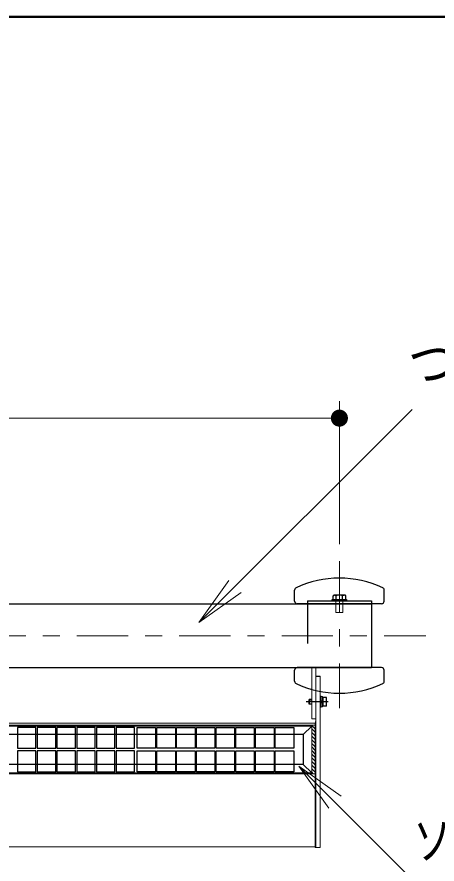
# Model space of a CAD drawing. Units: millimetres on the paper, scale 1:20. Extents: x -365 to 0, y 0 to 257.
# Drawn here: x -233.19 to -208.57, y 207.34 to 257 of the extents above; entities that cross this region are included whole.
import ezdxf

# ---------------------------------------------------------------- set-up
doc = ezdxf.new("R2010")
doc.units = ezdxf.units.MM
doc.linetypes.add('USER1', pattern=[4.5, 2.5, -2])
doc.linetypes.add('USER2', pattern=[6, 3, -1, 1, -1])
doc.layers.add('1_20', color=4, linetype='Continuous', lineweight=25)
doc.layers.add('NAKAMURA図枠', color=7, linetype='Continuous', lineweight=13)
doc.styles.add('ＭＳ ゴシック', font='')
doc.styles.get('ＭＳ ゴシック').set_extended_font_data('MS Gothic')

# ---------------------------------------------------------------- blocks, each defined once
blk = doc.blocks.new('filled_dot')
at = {"color": 0, "linetype": 'Continuous', "lineweight": -2, "const_width": 1.25}
blk.add_lwpolyline([(-0.625, 0, 1), (0.625, 0, 1)], format="xyb", close=True, dxfattribs=at)
blk = doc.blocks.new('open_arrow')
at = {"color": 0, "linetype": 'Continuous', "lineweight": -2}
blk.add_lwpolyline([(7.5, 1.25), (0, 0), (7.5, -1.25)], dxfattribs=at)

msp = doc.modelspace()

# ---------------------------------------------------------------- linework, layer by layer
at = {"layer": '1_20', "color": 7, "lineweight": 13}
for p, q in [((-214.289, 226.098), (-214.289, 234.481)), ((-222.528, 221.495), (-210.028, 233.994)), ((-303.539, 233.481), (-214.289, 233.481)), ((-215.913, 218.851), (-215.913, 215.851)), ((-215.663, 218.851), (-215.663, 215.851)), ((-215.663, 218.351), (-215.663, 208.301)), ((-215.413, 208.301), (-215.413, 218.351)), ((-215.413, 217.176), (-215.413, 216.526)), ((-215.363, 217.176), (-215.413, 217.176)), ((-215.363, 217.176), (-215.363, 216.526)), ((-215.288, 217.156), (-215.363, 217.156)), ((-215.288, 216.546), (-215.288, 217.156)), ((-215.249, 217.113), (-215.288, 217.113)), ((-215.249, 216.588), (-215.249, 217.113)), ((-216.038, 217.001), (-216.089, 216.951)), ((-216.089, 216.751), (-216.089, 216.951)), ((-216.038, 216.701), (-216.089, 216.751)), ((-216.038, 216.701), (-216.038, 217.001)), ((-216.038, 217.001), (-215.913, 217.001)), ((-216.038, 216.701), (-215.913, 216.701)), ((-215.363, 216.851), (-215.288, 216.926)), ((-215.288, 216.851), (-215.363, 216.776)), ((-215.363, 216.546), (-215.288, 216.546)), ((-215.249, 216.588), (-215.288, 216.588)), ((-215.413, 216.526), (-215.363, 216.526)), ((-215.714, 215.601), (-257.613, 215.601)), ((-215.663, 215.851), (-215.913, 215.851)), ((-215.714, 215.601), (-215.714, 208.301)), ((-215.714, 215.476), (-257.613, 215.476)), ((-215.913, 215.426), (-236.513, 215.426)), ((-215.913, 212.676), (-215.913, 215.426)), ((-216.667, 213.085), (-209.527, 205.945)), ((-215.714, 212.626), (-257.613, 212.626)), ((-236.513, 212.676), (-215.913, 212.676)), ((-215.714, 208.351), (-257.613, 208.351)), ((-215.714, 208.301), (-215.413, 208.301))]:
    msp.add_line(p, q, dxfattribs=at)
at = {"layer": '1_20', "color": 7, "linetype": 'USER2', "lineweight": 13}
for p, q in [((-214.289, 225.098), (-214.289, 216.47)), ((-307.672, 220.726), (-209.225, 220.726))]:
    msp.add_line(p, q, dxfattribs=at)
at = {"layer": '1_20', "color": 7}
for p, q in [((-216.914, 222.751), (-216.914, 223.402)), ((-214.664, 223.071), (-214.604, 223.106)), ((-214.664, 222.841), (-214.664, 223.071)), ((-213.974, 223.106), (-214.604, 223.106)), ((-214.476, 222.841), (-214.476, 223.071)), ((-214.101, 222.841), (-214.101, 223.071)), ((-213.913, 223.071), (-213.974, 223.106)), ((-213.913, 222.841), (-213.913, 223.071)), ((-211.664, 222.751), (-211.664, 223.402)), ((-305.414, 222.601), (-212.414, 222.601)), ((-211.814, 222.601), (-216.764, 222.601)), ((-216.164, 222.761), (-212.414, 222.761)), ((-214.714, 222.761), (-214.714, 222.841)), ((-214.714, 222.841), (-213.864, 222.841)), ((-213.864, 222.761), (-214.714, 222.761)), ((-213.864, 222.841), (-213.864, 222.761)), ((-212.414, 222.761), (-212.414, 218.851)), ((-305.414, 218.851), (-212.414, 218.851)), ((-216.914, 218.05), (-216.914, 218.701)), ((-211.814, 218.851), (-216.764, 218.851)), ((-211.664, 218.05), (-211.664, 218.701)), ((-215.663, 218.351), (-215.413, 218.351)), ((-215.048, 217.101), (-215.249, 217.101)), ((-215.048, 216.601), (-215.048, 217.101)), ((-215.048, 216.601), (-215.249, 216.601))]:
    msp.add_line(p, q, dxfattribs=at)
at = {"layer": '1_20', "color": 7, "linetype": 'USER1'}
msp.add_line((-216.164, 222.761), (-216.164, 218.851), dxfattribs=at)
at = {"layer": '1_20', "color": 7, "linetype": 'USER1', "lineweight": 13}
for p, q in [((-214.489, 222.091), (-214.489, 222.761)), ((-214.089, 222.091), (-214.089, 222.761)), ((-214.489, 222.091), (-214.089, 222.091))]:
    msp.add_line(p, q, dxfattribs=at)
at = {"layer": '1_20', "color": 3, "linetype": 'USER2'}
msp.add_line((-214.939, 216.851), (-216.238, 216.851), dxfattribs=at)
at = {"layer": '1_20'}
for p, q in [((-216.072, 216.968), (-215.913, 216.968)), ((-216.072, 216.734), (-215.913, 216.734)), ((-215.663, 215.651), (-215.714, 215.651)), ((-215.663, 208.301), (-215.663, 215.651)), ((-232.07, 215.351), (-233.151, 215.351)), ((-233.151, 215.351), (-233.151, 214.126)), ((-233.049, 215.426), (-233.099, 215.476)), ((-232.837, 215.426), (-232.887, 215.476)), ((-232.624, 215.426), (-232.674, 215.476)), ((-232.412, 215.426), (-232.462, 215.476)), ((-232.2, 215.426), (-232.25, 215.476)), ((-232.07, 214.126), (-232.07, 215.351)), ((-231.988, 215.426), (-232.038, 215.476)), ((-230.914, 215.351), (-231.995, 215.351)), ((-231.995, 215.351), (-231.995, 214.126)), ((-231.776, 215.426), (-231.826, 215.476)), ((-231.564, 215.426), (-231.614, 215.476)), ((-231.352, 215.426), (-231.402, 215.476)), ((-231.14, 215.426), (-231.19, 215.476)), ((-230.927, 215.426), (-230.977, 215.476)), ((-230.914, 214.126), (-230.914, 215.351)), ((-230.838, 215.351), (-230.839, 214.126)), ((-229.757, 215.351), (-230.838, 215.351)), ((-230.715, 215.426), (-230.765, 215.476)), ((-230.503, 215.426), (-230.553, 215.476)), ((-230.291, 215.426), (-230.341, 215.476)), ((-230.079, 215.426), (-230.129, 215.476)), ((-229.867, 215.426), (-229.917, 215.476)), ((-229.757, 214.126), (-229.757, 215.351)), ((-229.655, 215.426), (-229.705, 215.476)), ((-228.601, 215.351), (-229.682, 215.351)), ((-229.682, 215.351), (-229.682, 214.126)), ((-229.442, 215.426), (-229.492, 215.476)), ((-229.23, 215.426), (-229.28, 215.476)), ((-229.018, 215.426), (-229.068, 215.476)), ((-228.806, 215.426), (-228.856, 215.476)), ((-228.594, 215.426), (-228.644, 215.476)), ((-228.601, 214.126), (-228.601, 215.351)), ((-227.445, 215.351), (-228.526, 215.351)), ((-228.526, 215.351), (-228.526, 214.126)), ((-228.382, 215.426), (-228.432, 215.476)), ((-228.17, 215.426), (-228.22, 215.476)), ((-227.958, 215.426), (-228.008, 215.476)), ((-227.745, 215.426), (-227.795, 215.476)), ((-227.533, 215.426), (-227.583, 215.476)), ((-227.445, 214.126), (-227.445, 215.351)), ((-227.321, 215.426), (-227.371, 215.476)), ((-226.289, 215.351), (-227.37, 215.351)), ((-227.37, 215.351), (-227.37, 214.126)), ((-227.109, 215.426), (-227.159, 215.476)), ((-226.897, 215.426), (-226.947, 215.476)), ((-226.685, 215.426), (-226.735, 215.476)), ((-226.473, 215.426), (-226.523, 215.476)), ((-226.261, 215.426), (-226.311, 215.476)), ((-226.289, 214.126), (-226.289, 215.351)), ((-226.138, 214.126), (-226.138, 215.351)), ((-226.138, 215.351), (-225.057, 215.351)), ((-226.048, 215.426), (-226.098, 215.476)), ((-225.836, 215.426), (-225.886, 215.476)), ((-225.624, 215.426), (-225.674, 215.476)), ((-225.412, 215.426), (-225.462, 215.476)), ((-225.2, 215.426), (-225.25, 215.476)), ((-225.057, 215.351), (-225.057, 214.126)), ((-224.988, 215.426), (-225.038, 215.476)), ((-224.982, 214.126), (-224.982, 215.351)), ((-224.982, 215.351), (-223.901, 215.351)), ((-224.776, 215.426), (-224.826, 215.476)), ((-224.563, 215.426), (-224.613, 215.476)), ((-224.351, 215.426), (-224.401, 215.476)), ((-224.139, 215.426), (-224.189, 215.476)), ((-223.927, 215.426), (-223.977, 215.476)), ((-223.901, 215.351), (-223.901, 214.126)), ((-223.826, 214.126), (-223.826, 215.351)), ((-223.826, 215.351), (-222.745, 215.351)), ((-223.715, 215.426), (-223.765, 215.476)), ((-223.503, 215.426), (-223.553, 215.476)), ((-223.291, 215.426), (-223.341, 215.476)), ((-223.079, 215.426), (-223.129, 215.476)), ((-222.866, 215.426), (-222.916, 215.476)), ((-222.745, 215.351), (-222.745, 214.126)), ((-222.654, 215.426), (-222.704, 215.476)), ((-222.67, 214.126), (-222.67, 215.351)), ((-222.67, 215.351), (-221.588, 215.351)), ((-222.442, 215.426), (-222.492, 215.476)), ((-222.23, 215.426), (-222.28, 215.476)), ((-222.018, 215.426), (-222.068, 215.476)), ((-221.806, 215.426), (-221.856, 215.476)), ((-221.594, 215.426), (-221.644, 215.476)), ((-221.588, 215.351), (-221.588, 214.126)), ((-221.513, 214.126), (-221.513, 215.351)), ((-221.513, 215.351), (-220.432, 215.351)), ((-221.381, 215.426), (-221.431, 215.476)), ((-221.169, 215.426), (-221.219, 215.476)), ((-220.957, 215.426), (-221.007, 215.476)), ((-220.745, 215.426), (-220.795, 215.476)), ((-220.533, 215.426), (-220.583, 215.476)), ((-220.432, 215.351), (-220.432, 214.126)), ((-220.321, 215.426), (-220.371, 215.476)), ((-220.357, 214.126), (-220.357, 215.351)), ((-220.357, 215.351), (-219.276, 215.351)), ((-220.109, 215.426), (-220.159, 215.476)), ((-219.897, 215.426), (-219.947, 215.476)), ((-219.684, 215.426), (-219.734, 215.476)), ((-219.472, 215.426), (-219.522, 215.476)), ((-219.26, 215.426), (-219.31, 215.476)), ((-219.276, 215.351), (-219.276, 214.126)), ((-219.201, 214.126), (-219.201, 215.351)), ((-219.201, 215.351), (-218.12, 215.351)), ((-219.048, 215.426), (-219.098, 215.476)), ((-218.836, 215.426), (-218.886, 215.476)), ((-218.624, 215.426), (-218.674, 215.476)), ((-218.412, 215.426), (-218.462, 215.476)), ((-218.199, 215.426), (-218.249, 215.476)), ((-218.12, 215.351), (-218.12, 214.126)), ((-218.045, 214.126), (-218.045, 215.351)), ((-218.045, 215.351), (-216.963, 215.351)), ((-217.987, 215.426), (-218.037, 215.476)), ((-217.775, 215.426), (-217.825, 215.476)), ((-217.563, 215.426), (-217.613, 215.476)), ((-217.351, 215.426), (-217.401, 215.476)), ((-217.139, 215.426), (-217.189, 215.476)), ((-216.927, 215.426), (-216.977, 215.476)), ((-216.963, 215.351), (-216.963, 214.126)), ((-216.715, 215.426), (-216.765, 215.476)), ((-216.502, 215.426), (-216.552, 215.476)), ((-215.913, 215.426), (-216.413, 214.926)), ((-216.29, 215.426), (-216.34, 215.476)), ((-216.078, 215.426), (-216.128, 215.476)), ((-215.714, 215.273), (-215.916, 215.476)), ((-215.714, 215.061), (-215.913, 215.261)), ((-215.714, 214.849), (-215.913, 215.049)), ((-216.413, 214.926), (-236.013, 214.926)), ((-216.413, 214.926), (-216.413, 213.176)), ((-215.714, 214.637), (-215.913, 214.837)), ((-215.714, 214.425), (-215.913, 214.625)), ((-233.151, 214.126), (-232.07, 214.126)), ((-231.995, 214.126), (-230.914, 214.126)), ((-230.839, 214.126), (-229.757, 214.126)), ((-229.682, 214.126), (-228.601, 214.126)), ((-228.526, 214.126), (-227.445, 214.126)), ((-227.37, 214.126), (-226.289, 214.126)), ((-225.057, 214.126), (-226.138, 214.126)), ((-223.901, 214.126), (-224.982, 214.126)), ((-222.745, 214.126), (-223.826, 214.126)), ((-221.588, 214.126), (-222.67, 214.126)), ((-220.432, 214.126), (-221.513, 214.126)), ((-219.276, 214.126), (-220.357, 214.126)), ((-218.12, 214.126), (-219.201, 214.126)), ((-216.963, 214.126), (-218.045, 214.126)), ((-215.714, 214.213), (-215.913, 214.413)), ((-215.714, 214.001), (-215.913, 214.201)), ((-232.07, 213.976), (-233.151, 213.976)), ((-233.151, 213.976), (-233.151, 212.751)), ((-232.07, 212.751), (-232.07, 213.976)), ((-230.914, 213.976), (-231.995, 213.976)), ((-231.995, 213.976), (-231.995, 212.751)), ((-230.914, 212.751), (-230.914, 213.976)), ((-229.757, 213.976), (-230.839, 213.976)), ((-230.839, 213.976), (-230.839, 212.751)), ((-229.757, 212.751), (-229.757, 213.976)), ((-228.601, 213.976), (-229.682, 213.976)), ((-229.682, 213.976), (-229.682, 212.751)), ((-228.601, 212.751), (-228.601, 213.976)), ((-227.445, 213.976), (-228.526, 213.976)), ((-228.526, 213.976), (-228.526, 212.751)), ((-227.445, 212.751), (-227.445, 213.976)), ((-226.289, 213.976), (-227.37, 213.976)), ((-227.37, 213.976), (-227.37, 212.751)), ((-226.289, 212.751), (-226.289, 213.976)), ((-226.138, 213.976), (-225.057, 213.976)), ((-226.138, 212.751), (-226.138, 213.976)), ((-225.057, 213.976), (-225.057, 212.751)), ((-224.982, 213.976), (-223.901, 213.976)), ((-224.982, 212.751), (-224.982, 213.976)), ((-223.901, 213.976), (-223.901, 212.751)), ((-223.826, 213.976), (-222.745, 213.976)), ((-223.826, 212.751), (-223.826, 213.976)), ((-222.745, 213.976), (-222.745, 212.751)), ((-222.67, 213.976), (-221.588, 213.976)), ((-222.67, 212.751), (-222.67, 213.976)), ((-221.588, 213.976), (-221.588, 212.751)), ((-221.513, 213.976), (-220.432, 213.976)), ((-221.513, 212.751), (-221.513, 213.976)), ((-220.432, 213.976), (-220.432, 212.751)), ((-220.357, 213.976), (-219.276, 213.976)), ((-220.357, 212.751), (-220.357, 213.976)), ((-219.276, 213.976), (-219.276, 212.751)), ((-219.201, 213.976), (-218.12, 213.976)), ((-219.201, 212.751), (-219.201, 213.976)), ((-218.12, 213.976), (-218.12, 212.751)), ((-218.045, 213.976), (-216.963, 213.976)), ((-218.045, 212.751), (-218.045, 213.976)), ((-216.963, 213.976), (-216.963, 212.751)), ((-215.714, 213.788), (-215.913, 213.988)), ((-215.714, 213.576), (-215.913, 213.776)), ((-215.714, 213.364), (-215.913, 213.564)), ((-216.413, 213.176), (-236.014, 213.176)), ((-215.913, 212.676), (-216.413, 213.176)), ((-215.714, 213.152), (-215.913, 213.352)), ((-215.714, 212.94), (-215.913, 213.14)), ((-233.151, 212.751), (-232.07, 212.751)), ((-233.006, 212.626), (-233.056, 212.676)), ((-232.794, 212.626), (-232.844, 212.676)), ((-232.582, 212.626), (-232.632, 212.676)), ((-232.37, 212.626), (-232.42, 212.676)), ((-232.158, 212.626), (-232.208, 212.676)), ((-231.946, 212.626), (-231.996, 212.676)), ((-231.995, 212.751), (-230.914, 212.751)), ((-231.734, 212.626), (-231.784, 212.676)), ((-231.522, 212.626), (-231.572, 212.676)), ((-231.309, 212.626), (-231.359, 212.676)), ((-231.097, 212.626), (-231.147, 212.676)), ((-230.885, 212.626), (-230.935, 212.676)), ((-230.839, 212.751), (-229.757, 212.751)), ((-230.673, 212.626), (-230.723, 212.676)), ((-230.461, 212.626), (-230.511, 212.676)), ((-230.249, 212.626), (-230.299, 212.676)), ((-230.037, 212.626), (-230.087, 212.676)), ((-229.824, 212.626), (-229.874, 212.676)), ((-229.682, 212.751), (-228.601, 212.751)), ((-229.612, 212.626), (-229.662, 212.676)), ((-229.4, 212.626), (-229.45, 212.676)), ((-229.188, 212.626), (-229.238, 212.676)), ((-228.976, 212.626), (-229.026, 212.676)), ((-228.764, 212.626), (-228.814, 212.676)), ((-228.552, 212.626), (-228.602, 212.676)), ((-228.526, 212.751), (-227.445, 212.751)), ((-228.34, 212.626), (-228.39, 212.676)), ((-228.127, 212.626), (-228.177, 212.676)), ((-227.915, 212.626), (-227.965, 212.676)), ((-227.703, 212.626), (-227.753, 212.676)), ((-227.491, 212.626), (-227.541, 212.676)), ((-227.37, 212.751), (-226.289, 212.751)), ((-227.279, 212.626), (-227.329, 212.676)), ((-227.067, 212.626), (-227.117, 212.676)), ((-226.855, 212.626), (-226.905, 212.676)), ((-226.642, 212.626), (-226.692, 212.676)), ((-226.43, 212.626), (-226.48, 212.676)), ((-226.218, 212.626), (-226.268, 212.676)), ((-225.057, 212.751), (-226.138, 212.751)), ((-226.006, 212.626), (-226.056, 212.676)), ((-225.794, 212.626), (-225.844, 212.676)), ((-225.582, 212.626), (-225.632, 212.676)), ((-225.37, 212.626), (-225.42, 212.676)), ((-225.158, 212.626), (-225.208, 212.676)), ((-224.945, 212.626), (-224.995, 212.676)), ((-223.901, 212.751), (-224.982, 212.751)), ((-224.733, 212.626), (-224.783, 212.676)), ((-224.521, 212.626), (-224.571, 212.676)), ((-224.309, 212.626), (-224.359, 212.676)), ((-224.097, 212.626), (-224.147, 212.676)), ((-223.885, 212.626), (-223.935, 212.676)), ((-222.745, 212.751), (-223.826, 212.751)), ((-223.673, 212.626), (-223.723, 212.676)), ((-223.461, 212.626), (-223.511, 212.676)), ((-223.248, 212.626), (-223.298, 212.676)), ((-223.036, 212.626), (-223.086, 212.676)), ((-222.824, 212.626), (-222.874, 212.676)), ((-221.588, 212.751), (-222.67, 212.751)), ((-222.612, 212.626), (-222.662, 212.676)), ((-222.4, 212.626), (-222.45, 212.676)), ((-222.188, 212.626), (-222.238, 212.676)), ((-221.976, 212.626), (-222.026, 212.676)), ((-221.763, 212.626), (-221.813, 212.676)), ((-221.551, 212.626), (-221.601, 212.676)), ((-220.432, 212.751), (-221.513, 212.751)), ((-221.339, 212.626), (-221.389, 212.676)), ((-221.127, 212.626), (-221.177, 212.676)), ((-220.915, 212.626), (-220.965, 212.676)), ((-220.703, 212.626), (-220.753, 212.676)), ((-220.491, 212.626), (-220.541, 212.676)), ((-219.276, 212.751), (-220.357, 212.751)), ((-220.279, 212.626), (-220.329, 212.676)), ((-220.066, 212.626), (-220.116, 212.676)), ((-219.854, 212.626), (-219.904, 212.676)), ((-219.642, 212.626), (-219.692, 212.676)), ((-219.43, 212.626), (-219.48, 212.676)), ((-219.218, 212.626), (-219.268, 212.676)), ((-218.12, 212.751), (-219.201, 212.751)), ((-219.006, 212.626), (-219.056, 212.676)), ((-218.794, 212.626), (-218.844, 212.676)), ((-218.581, 212.626), (-218.631, 212.676)), ((-218.369, 212.626), (-218.419, 212.676)), ((-218.157, 212.626), (-218.207, 212.676)), ((-216.963, 212.751), (-218.045, 212.751)), ((-217.945, 212.626), (-217.995, 212.676)), ((-217.733, 212.626), (-217.783, 212.676)), ((-217.521, 212.626), (-217.571, 212.676)), ((-217.309, 212.626), (-217.359, 212.676)), ((-217.097, 212.626), (-217.147, 212.676)), ((-216.884, 212.626), (-216.934, 212.676)), ((-216.672, 212.626), (-216.722, 212.676)), ((-216.46, 212.626), (-216.51, 212.676)), ((-216.248, 212.626), (-216.298, 212.676)), ((-216.036, 212.626), (-216.086, 212.676)), ((-215.714, 212.728), (-215.913, 212.928)), ((-215.824, 212.626), (-215.913, 212.716))]:
    msp.add_line(p, q, dxfattribs=at)
at = {"layer": '1_20', "color": 7}
for centre, radius, start, end in [((-214.289, 218.101), 6, 64.971, 115.029), ((-216.764, 223.402), 0.15, 115.029, 180), ((-211.814, 223.402), 0.15, 0, 64.971), ((-214.57, 222.909), 0.188, 60, 120), ((-214.289, 222.583), 0.523, 68.9856, 111.0144), ((-214.007, 222.909), 0.188, 60, 120), ((-216.764, 222.751), 0.15, 180, 270), ((-211.814, 222.751), 0.15, 270, 0), ((-216.764, 218.701), 0.15, 90, 180), ((-211.814, 218.701), 0.15, 0, 90), ((-216.764, 218.05), 0.15, 180, 244.971), ((-211.814, 218.05), 0.15, 295.029, 0), ((-214.289, 223.351), 6, 244.971, 295.029)]:
    msp.add_arc(centre, radius, start, end, dxfattribs=at)
at = {"layer": 'NAKAMURA図枠', "lineweight": 50}
msp.add_line((0, 257), (-365, 257), dxfattribs=at)

# ---------------------------------------------------------------- block references
at = {"layer": '1_20', "color": 7, "lineweight": 13, "xscale": 0.4, "yscale": 0.4}
for name, p, rotation in [('filled_dot', (-214.289, 233.481), 180), ('open_arrow', (-222.528, 221.495), 45), ('open_arrow', (-216.667, 213.085), 315)]:
    msp.add_blockref(name, p, dxfattribs=dict(at, rotation=rotation))

# ---------------------------------------------------------------- texts
at = {"layer": '1_20', "color": 7, "char_height": 2.199, "attachment_point": 4, "style": 'ＭＳ ゴシック'}
for s, insert in [('\\T1.5;つなぎ：□-75X75X3.2', (-210.29, 236.644)), ('\\T1.57;\\W0.75;ソーラー式LEDユニット', (-209.962, 208.595))]:
    msp.add_mtext(s, dxfattribs=dict(at, insert=insert))

doc.saveas('drawing.dxf')
